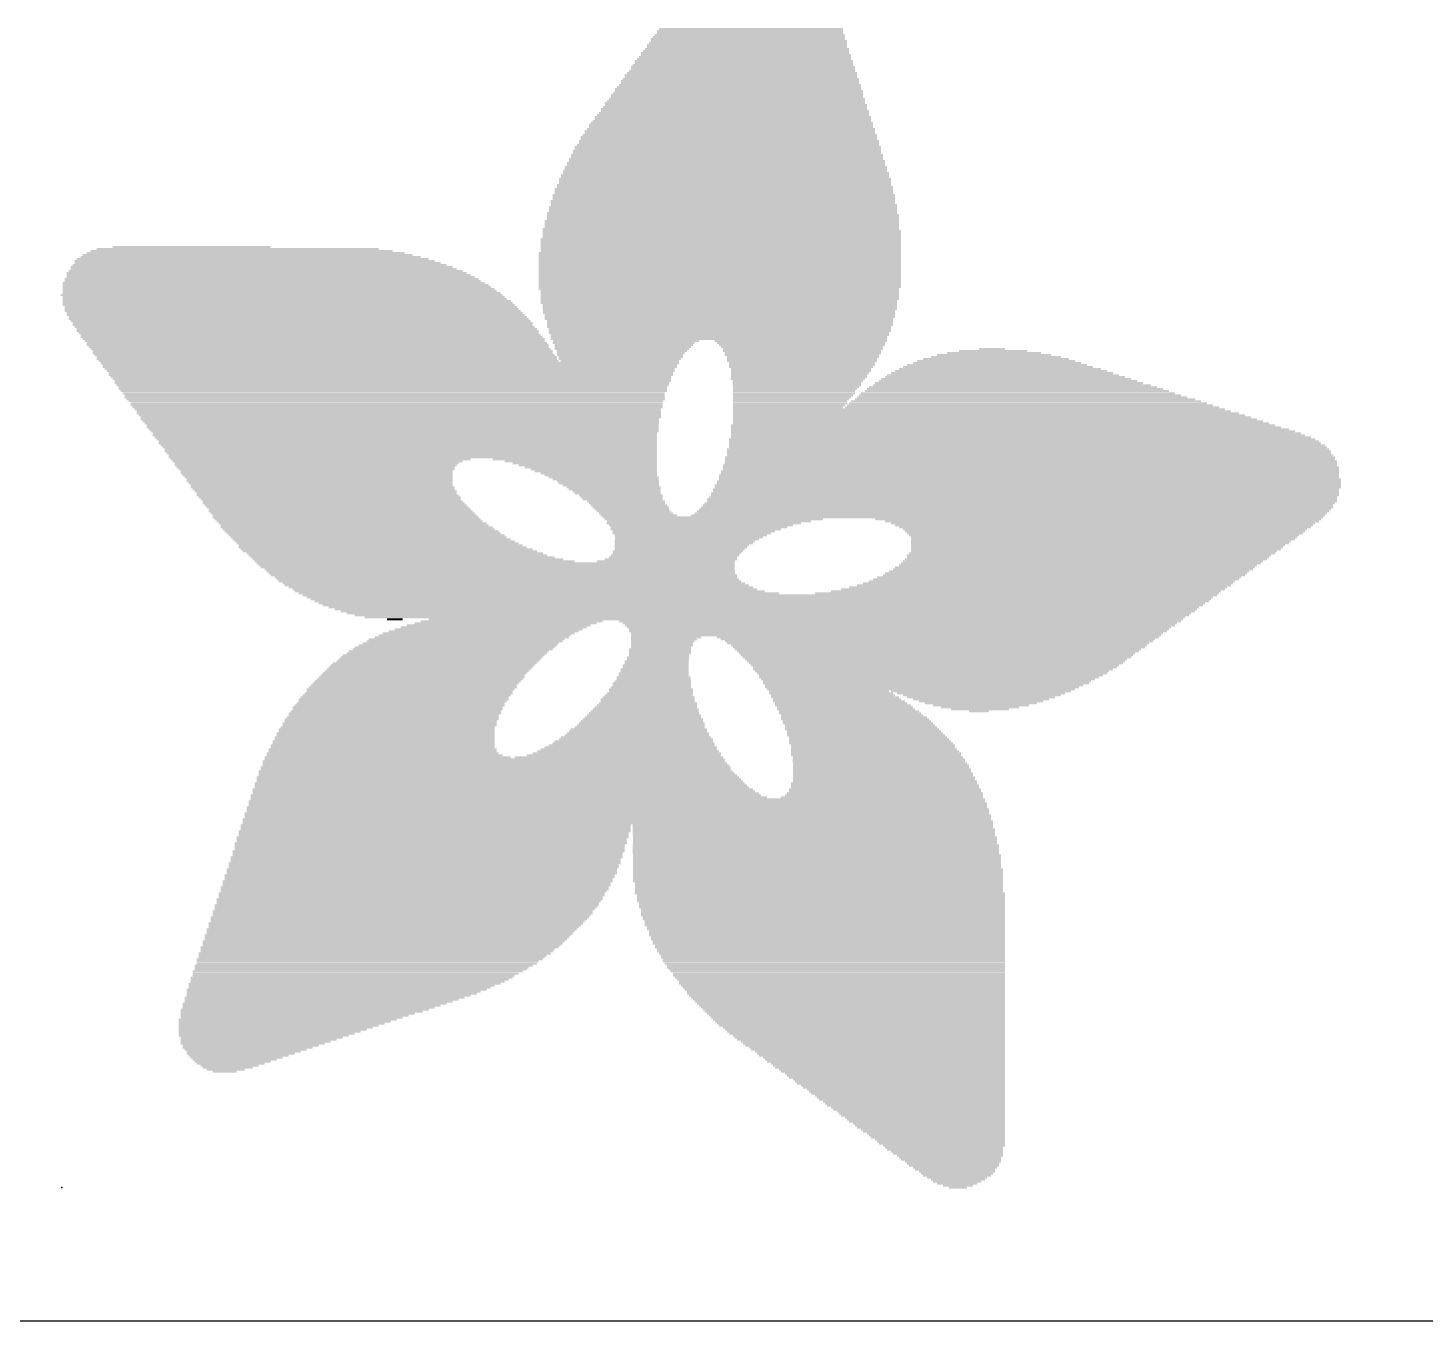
# Model space of a CAD drawing. Extents: x -20.4 to 20.4, y -21.6 to 33.
# Drawn here: x -2.41 to 2.91, y -21.59 to -16.67 of the extents above; entities that cross this region are included whole.
import ezdxf

# ---------------------------------------------------------------- set-up
doc = ezdxf.new("R2010")
doc.units = 0
for name, color, linetype in [('20', 53, 'CONTINUOUS'), ('21', 40, 'CONTINUOUS'), ('23', 53, 'CONTINUOUS')]:
    doc.layers.add(name, color=color, linetype=linetype)

# ---------------------------------------------------------------- blocks, each defined once
blk = doc.blocks.new('RECT')
blk.add_solid([(-0.5, -0.5), (0.5, -0.5), (-0.5, 0.5), (0.5, 0.5)])

msp = doc.modelspace()

# ---------------------------------------------------------------- linework, layer by layer
at = {"layer": '20'}
msp.add_line((5.08, -21.59), (-5.08, -21.59), dxfattribs=at)
at = {"layer": '23'}
msp.add_point((-2.286, -21.082), dxfattribs=at)

# ---------------------------------------------------------------- block references
at = {"layer": '21'}
for p, xscale, yscale in [((0.3276, -16.7081), 0.7391, 0.0076), ((0.3315, -16.7157), 0.7468, 0.0076), ((0.3315, -16.7005), 0.7315, 0.0076), ((0.3352, -16.6929), 0.7239, 0.0076), ((0.3353, -16.6776), 0.7086, 0.0076), ((0.3353, -16.6852), 0.7086, 0.0077), ((0.3391, -16.67), 0.701, 0.0076), ((0.3201, -16.7691), 0.8001, 0.0076), ((0.3163, -16.7614), 0.7925, 0.0077), ((0.3201, -16.7538), 0.7849, 0.0076), ((0.3239, -16.7462), 0.7773, 0.0076), ((0.3239, -16.731), 0.762, 0.0076), ((0.3239, -16.7386), 0.762, 0.0076), ((0.3277, -16.7233), 0.7544, 0.0077), ((0.3086, -16.8148), 0.8534, 0.0076), ((0.3086, -16.8224), 0.8534, 0.0076), ((0.3086, -16.8072), 0.8382, 0.0076), ((0.3124, -16.7919), 0.8306, 0.0076), ((0.3124, -16.7995), 0.8306, 0.0077), ((0.3125, -16.7843), 0.8153, 0.0076), ((0.3163, -16.7767), 0.8077, 0.0076), ((0.2972, -16.8681), 0.9068, 0.0076), ((0.2972, -16.8758), 0.9068, 0.0077), ((0.301, -16.8605), 0.8992, 0.0076), ((0.301, -16.8453), 0.884, 0.0076), ((0.301, -16.8529), 0.884, 0.0076), ((0.3049, -16.8377), 0.8763, 0.0077), ((0.3048, -16.83), 0.861, 0.0076), ((0.2858, -16.9215), 0.9601, 0.0076), ((0.2858, -16.9291), 0.9601, 0.0076), ((0.2896, -16.9139), 0.9525, 0.0077), ((0.2933, -16.9062), 0.9449, 0.0076), ((0.2896, -16.8986), 0.9373, 0.0076), ((0.2934, -16.891), 0.9296, 0.0076), ((0.2972, -16.8834), 0.922, 0.0076), ((0.2744, -16.9748), 1.0135, 0.0076), ((0.2782, -16.9824), 1.0211, 0.0076), ((0.2782, -16.9672), 1.0059, 0.0076), ((0.2781, -16.952), 0.9906, 0.0077), ((0.282, -16.9596), 0.9983, 0.0076), ((0.282, -16.9443), 0.9829, 0.0076), ((0.2858, -16.9367), 0.9753, 0.0076), ((0.2629, -17.0358), 1.082, 0.0076), ((0.2667, -17.0282), 1.0744, 0.0077), ((0.2667, -17.0205), 1.0592, 0.0076), ((0.2705, -17.0053), 1.0516, 0.0076), ((0.2705, -17.0129), 1.0516, 0.0076), ((0.2706, -16.9977), 1.0363, 0.0076), ((0.2744, -16.9901), 1.0287, 0.0077), ((0.2553, -17.0815), 1.1278, 0.0076), ((0.2591, -17.0739), 1.1202, 0.0076), ((0.2591, -17.0586), 1.1049, 0.0076), ((0.2591, -17.0663), 1.1049, 0.0077), ((0.2629, -17.051), 1.0972, 0.0076), ((0.2629, -17.0434), 1.082, 0.0076), ((0.2477, -17.1348), 1.1735, 0.0076), ((0.2515, -17.1196), 1.1659, 0.0076), ((0.2515, -17.1272), 1.1659, 0.0076), ((0.2515, -17.112), 1.1506, 0.0076), ((0.2553, -17.0967), 1.143, 0.0076), ((0.2553, -17.1044), 1.143, 0.0077), ((0.2553, -17.0891), 1.1278, 0.0076), ((0.2439, -17.1806), 1.2115, 0.0077), ((0.2439, -17.1882), 1.2115, 0.0076), ((0.2439, -17.1653), 1.1963, 0.0076), ((0.2477, -17.1729), 1.2039, 0.0076), ((0.2477, -17.1501), 1.1887, 0.0076), ((0.2477, -17.1577), 1.1887, 0.0076), ((0.2477, -17.1425), 1.1735, 0.0077), ((0.2401, -17.2415), 1.2649, 0.0076), ((0.2401, -17.2263), 1.2497, 0.0076), ((0.2401, -17.2339), 1.2497, 0.0076), ((0.2401, -17.211), 1.2345, 0.0076), ((0.2439, -17.2187), 1.2421, 0.0077), ((0.2439, -17.1958), 1.2269, 0.0076), ((0.2439, -17.2034), 1.2269, 0.0076), ((0.2362, -17.2796), 1.2878, 0.0076), ((0.2362, -17.2872), 1.2878, 0.0076), ((0.2362, -17.2949), 1.2878, 0.0077), ((0.2401, -17.272), 1.2801, 0.0076), ((0.2363, -17.2644), 1.2725, 0.0076), ((0.2401, -17.2491), 1.2649, 0.0076), ((0.2401, -17.2568), 1.2649, 0.0077), ((0.2325, -17.3482), 1.3259, 0.0076), ((0.2324, -17.3253), 1.3106, 0.0076), ((0.2324, -17.333), 1.3106, 0.0077), ((0.2363, -17.3406), 1.3183, 0.0076), ((0.2362, -17.3025), 1.303, 0.0076), ((0.2362, -17.3101), 1.303, 0.0076), ((0.2362, -17.3177), 1.303, 0.0076), ((0.2286, -17.4015), 1.3488, 0.0076), ((0.2287, -17.3711), 1.3335, 0.0077), ((0.2325, -17.3787), 1.3411, 0.0076), ((0.2325, -17.3863), 1.3411, 0.0076), ((0.2325, -17.3939), 1.3411, 0.0076), ((0.2325, -17.3558), 1.3259, 0.0076), ((0.2325, -17.3634), 1.3259, 0.0076), ((0.2248, -17.432), 1.3564, 0.0076), ((0.2286, -17.4396), 1.364, 0.0076), ((0.2286, -17.4473), 1.364, 0.0077), ((0.2286, -17.4549), 1.364, 0.0076), ((0.2286, -17.4092), 1.3488, 0.0077), ((0.2286, -17.4168), 1.3488, 0.0076), ((0.2286, -17.4244), 1.3488, 0.0076), ((-1.6154, -17.5082), 1.0744, 0.0076), ((-1.7907, -17.5006), 0.602, 0.0076), ((0.2248, -17.4701), 1.3716, 0.0076), ((0.2248, -17.4777), 1.3716, 0.0076), ((0.2248, -17.4854), 1.3716, 0.0077), ((0.2248, -17.493), 1.3716, 0.0076), ((0.2248, -17.5006), 1.3716, 0.0076), ((0.2248, -17.5082), 1.3716, 0.0076), ((0.2286, -17.4625), 1.364, 0.0076), ((-1.5507, -17.5539), 1.3716, 0.0076), ((-1.5393, -17.5616), 1.3945, 0.0077), ((-1.5583, -17.5463), 1.3411, 0.0076), ((-1.5659, -17.5387), 1.2954, 0.0076), ((-1.5774, -17.5311), 1.2573, 0.0076), ((-1.585, -17.5235), 1.2115, 0.0077), ((-1.6002, -17.5158), 1.1506, 0.0076), ((0.221, -17.5235), 1.3792, 0.0077), ((0.221, -17.5311), 1.3792, 0.0076), ((0.221, -17.5387), 1.3792, 0.0076), ((0.221, -17.5463), 1.3792, 0.0076), ((0.221, -17.5539), 1.3792, 0.0076), ((0.221, -17.5616), 1.3792, 0.0077), ((0.2248, -17.5158), 1.3716, 0.0076), ((-1.5049, -17.5997), 1.524, 0.0077), ((-1.4973, -17.6073), 1.5392, 0.0076), ((-1.4897, -17.6149), 1.5544, 0.0076), ((-1.5088, -17.592), 1.5011, 0.0076), ((-1.524, -17.5768), 1.4554, 0.0076), ((-1.5164, -17.5844), 1.4707, 0.0076), ((-1.5316, -17.5692), 1.425, 0.0076), ((0.221, -17.5692), 1.3792, 0.0076), ((0.221, -17.5768), 1.3792, 0.0076), ((0.221, -17.5844), 1.3792, 0.0076), ((0.221, -17.592), 1.3792, 0.0076), ((0.221, -17.5997), 1.3792, 0.0077), ((0.221, -17.6073), 1.3792, 0.0076), ((0.221, -17.6149), 1.3792, 0.0076), ((-1.4783, -17.6378), 1.6078, 0.0077), ((-1.4707, -17.6454), 1.6231, 0.0076), ((-1.4668, -17.653), 1.6307, 0.0076), ((-1.4593, -17.6606), 1.6459, 0.0076), ((-1.4554, -17.6682), 1.6536, 0.0076), ((-1.4859, -17.6225), 1.5774, 0.0076), ((-1.4821, -17.6301), 1.585, 0.0076), ((0.221, -17.6225), 1.3792, 0.0076), ((0.221, -17.6301), 1.3792, 0.0076), ((0.221, -17.6378), 1.3792, 0.0077), ((0.221, -17.6454), 1.3792, 0.0076), ((0.221, -17.653), 1.3792, 0.0076), ((0.2172, -17.6606), 1.3716, 0.0076), ((0.221, -17.6682), 1.364, 0.0076), ((-1.4478, -17.6835), 1.684, 0.0076), ((-1.4478, -17.6759), 1.6688, 0.0077), ((-1.4402, -17.6911), 1.684, 0.0076), ((-1.4364, -17.6987), 1.6917, 0.0076), ((-1.4287, -17.7063), 1.7069, 0.0076), ((-1.425, -17.714), 1.7145, 0.0077), ((-1.4212, -17.7216), 1.7221, 0.0076), ((0.221, -17.6759), 1.364, 0.0077), ((0.221, -17.6835), 1.364, 0.0076), ((0.221, -17.6911), 1.364, 0.0076), ((0.221, -17.6987), 1.364, 0.0076), ((0.2172, -17.7063), 1.3564, 0.0076), ((0.2172, -17.714), 1.3564, 0.0077), ((0.221, -17.7216), 1.3488, 0.0076), ((-1.4135, -17.7292), 1.7222, 0.0076), ((-1.4097, -17.7368), 1.7298, 0.0076), ((-1.4059, -17.7444), 1.7374, 0.0076), ((-1.3982, -17.7521), 1.7373, 0.0077), ((-1.3944, -17.7597), 1.7449, 0.0076), ((-1.3868, -17.7673), 1.745, 0.0076), ((-1.383, -17.7749), 1.7526, 0.0076), ((0.221, -17.7292), 1.3488, 0.0076), ((0.221, -17.7368), 1.3488, 0.0076), ((0.2172, -17.7444), 1.3411, 0.0076), ((0.2172, -17.7521), 1.3411, 0.0077), ((0.2172, -17.7749), 1.3259, 0.0076), ((0.221, -17.7597), 1.3335, 0.0076), ((0.221, -17.7673), 1.3335, 0.0076), ((-1.3754, -17.7825), 1.7526, 0.0076), ((-1.3678, -17.7902), 1.7526, 0.0077), ((-1.3678, -17.7978), 1.7526, 0.0076), ((-1.3602, -17.8054), 1.7526, 0.0076), ((-1.3525, -17.813), 1.7526, 0.0076), ((-1.3487, -17.8206), 1.7602, 0.0076), ((-1.3449, -17.8283), 1.7526, 0.0077), ((0.221, -17.7825), 1.3182, 0.0076), ((0.221, -17.7902), 1.3182, 0.0077), ((0.221, -17.7978), 1.3182, 0.0076), ((0.2172, -17.8054), 1.3106, 0.0076), ((0.221, -17.813), 1.303, 0.0076), ((0.221, -17.8206), 1.303, 0.0076), ((0.2172, -17.8283), 1.2954, 0.0077), ((-1.3373, -17.8359), 1.7526, 0.0076), ((-1.3335, -17.8435), 1.7602, 0.0076), ((-1.3259, -17.8511), 1.7602, 0.0076), ((-1.3221, -17.8587), 1.7526, 0.0076), ((-1.3144, -17.8664), 1.7526, 0.0077), ((-1.3106, -17.874), 1.7602, 0.0076), ((-1.3068, -17.8816), 1.7526, 0.0076), ((0.221, -17.8359), 1.2878, 0.0076), ((0.2172, -17.8435), 1.2802, 0.0076), ((0.2172, -17.8511), 1.2802, 0.0076), ((-0.1371, -17.8587), 0.5563, 0.0076), ((-0.1448, -17.8664), 0.541, 0.0077), ((-0.1448, -17.874), 0.5258, 0.0076), ((-0.1486, -17.8816), 0.5182, 0.0076), ((0.5296, -17.8587), 0.6554, 0.0076), ((0.5296, -17.8664), 0.64, 0.0077), ((0.5334, -17.874), 0.6324, 0.0076), ((0.5334, -17.8816), 0.6172, 0.0076), ((-1.2992, -17.8892), 1.7526, 0.0076), ((-1.2916, -17.8968), 1.7526, 0.0076), ((-1.2916, -17.9045), 1.7526, 0.0077), ((-1.284, -17.9121), 1.7526, 0.0076), ((-1.2763, -17.9197), 1.7526, 0.0076), ((-1.2763, -17.9273), 1.7526, 0.0076), ((-1.2687, -17.9349), 1.7526, 0.0076), ((-0.1524, -17.8892), 0.5106, 0.0076), ((-0.1524, -17.8968), 0.4953, 0.0076), ((-0.1562, -17.9045), 0.4876, 0.0077), ((-0.16, -17.9121), 0.48, 0.0076), ((-0.1562, -17.9197), 0.4724, 0.0076), ((-0.16, -17.9273), 0.4648, 0.0076), ((-0.16, -17.9349), 0.4496, 0.0076), ((0.5372, -17.8892), 0.6096, 0.0076), ((0.5334, -17.8968), 0.602, 0.0076), ((0.5372, -17.9045), 0.5944, 0.0077), ((0.5334, -17.9121), 0.5868, 0.0076), ((0.5334, -17.9273), 0.5715, 0.0076), ((0.5334, -17.9349), 0.5715, 0.0076), ((0.5373, -17.9197), 0.5791, 0.0076), ((1.2726, -17.9349), 0.6019, 0.0076), ((1.2726, -17.9273), 0.5563, 0.0076), ((1.2726, -17.9197), 0.4953, 0.0076), ((1.265, -17.9121), 0.4343, 0.0076), ((1.265, -17.9045), 0.3581, 0.0077), ((1.2611, -17.8968), 0.2591, 0.0076), ((1.2573, -17.8892), 0.099, 0.0076), ((-1.0363, -17.9426), 2.2022, 0.0077), ((-1.0363, -17.9502), 2.187, 0.0076), ((-1.0363, -17.9578), 2.187, 0.0076), ((-1.0364, -17.9654), 2.1717, 0.0076), ((-1.0325, -17.973), 2.164, 0.0076), ((-1.0325, -17.9807), 2.1488, 0.0077), ((-1.0325, -17.9883), 2.1488, 0.0076), ((0.5334, -17.9426), 0.5562, 0.0077), ((0.5334, -17.9502), 0.5562, 0.0076), ((0.5296, -17.9578), 0.5486, 0.0076), ((0.5296, -17.9654), 0.5334, 0.0076), ((0.5296, -17.973), 0.5334, 0.0076), ((0.5258, -17.9807), 0.5258, 0.0077), ((0.522, -17.9883), 0.5182, 0.0076), ((1.2993, -17.9883), 0.8839, 0.0076), ((1.2954, -17.9807), 0.8458, 0.0077), ((1.2916, -17.973), 0.8078, 0.0076), ((1.2878, -17.9654), 0.7696, 0.0076), ((1.2802, -17.9578), 0.7239, 0.0076), ((1.2764, -17.9502), 0.6858, 0.0076), ((1.2764, -17.9426), 0.6401, 0.0077), ((-1.0325, -17.9959), 2.1336, 0.0076), ((-1.0287, -18.0035), 2.126, 0.0076), ((-1.0249, -18.0111), 2.1184, 0.0076), ((-1.0287, -18.0188), 2.1108, 0.0077), ((-1.0249, -18.0264), 2.1031, 0.0076), ((-1.0249, -18.034), 2.0879, 0.0076), ((-1.0249, -18.0416), 2.0879, 0.0076), ((0.522, -17.9959), 0.5182, 0.0076), ((0.5181, -18.0035), 0.5105, 0.0076), ((0.5181, -18.0111), 0.4953, 0.0076), ((0.5143, -18.0188), 0.4877, 0.0077), ((0.5143, -18.0264), 0.4877, 0.0076), ((0.5106, -18.034), 0.4801, 0.0076), ((0.5068, -18.0416), 0.4725, 0.0076), ((1.345, -18.0416), 1.1277, 0.0076), ((1.3374, -18.034), 1.0973, 0.0076), ((1.3335, -18.0264), 1.0592, 0.0076), ((1.3221, -18.0188), 1.0211, 0.0077), ((1.3183, -18.0111), 0.983, 0.0076), ((1.3107, -18.0035), 0.9525, 0.0076), ((1.3068, -17.9959), 0.9144, 0.0076), ((-1.0211, -18.0492), 2.0803, 0.0076), ((-1.0211, -18.0569), 2.065, 0.0077), ((-1.0173, -18.0645), 2.0574, 0.0076), ((-1.0173, -18.0721), 2.0574, 0.0076), ((-1.0134, -18.0797), 2.0497, 0.0076), ((-1.0134, -18.0873), 2.0345, 0.0076), ((-1.0097, -18.095), 2.0269, 0.0077), ((0.5029, -18.0492), 0.4648, 0.0076), ((0.5029, -18.0569), 0.4648, 0.0077), ((0.4991, -18.0645), 0.4572, 0.0076), ((0.4953, -18.0721), 0.4496, 0.0076), ((0.4915, -18.0797), 0.442, 0.0076), ((0.4877, -18.0873), 0.4344, 0.0076), ((0.4877, -18.095), 0.4344, 0.0077), ((1.3945, -18.095), 1.364, 0.0077), ((1.3869, -18.0873), 1.3335, 0.0076), ((1.383, -18.0797), 1.2954, 0.0076), ((1.3717, -18.0721), 1.2573, 0.0076), ((1.364, -18.0645), 1.2268, 0.0076), ((1.3564, -18.0569), 1.1963, 0.0077), ((1.3526, -18.0492), 1.1583, 0.0076), ((-1.0097, -18.1026), 2.0269, 0.0076), ((-1.0059, -18.1102), 2.0193, 0.0076), ((-1.0059, -18.1178), 2.0041, 0.0076), ((-1.002, -18.1254), 1.9964, 0.0076), ((-1.002, -18.1331), 1.9964, 0.0077), ((-0.9982, -18.1407), 1.9888, 0.0076), ((-0.9944, -18.1483), 1.9812, 0.0076), ((0.4839, -18.1026), 0.4267, 0.0076), ((1.2078, -18.1178), 1.8745, 0.0076), ((1.2192, -18.1254), 1.8974, 0.0076), ((1.2345, -18.1331), 1.9279, 0.0077), ((1.2459, -18.1407), 1.9507, 0.0076), ((1.2573, -18.1483), 1.9736, 0.0076), ((0.4801, -18.1102), 0.4191, 0.0076), ((1.4097, -18.1102), 1.425, 0.0076), ((1.4021, -18.1026), 1.3944, 0.0076), ((-0.9982, -18.1559), 1.9736, 0.0076), ((-0.9944, -18.1635), 1.966, 0.0076), ((-0.9906, -18.1712), 1.9584, 0.0077), ((-0.9868, -18.1788), 1.9507, 0.0076), ((-0.9868, -18.1864), 1.9507, 0.0076), ((-0.983, -18.194), 1.9431, 0.0076), ((-0.9792, -18.2016), 1.9355, 0.0076), ((1.2992, -18.1788), 2.0726, 0.0076), ((1.3259, -18.194), 2.126, 0.0076), ((1.3373, -18.2016), 2.1488, 0.0076), ((1.3107, -18.1864), 2.0955, 0.0076), ((1.2688, -18.1559), 1.9965, 0.0076), ((1.2916, -18.1712), 2.0422, 0.0077), ((1.2802, -18.1635), 2.0193, 0.0076), ((-0.9792, -18.2093), 1.9203, 0.0077), ((-0.9792, -18.2169), 1.9203, 0.0076), ((-0.9754, -18.2245), 1.9127, 0.0076), ((-0.9715, -18.2321), 1.905, 0.0076), ((-0.9677, -18.2397), 1.8974, 0.0076), ((-0.9677, -18.2474), 1.8974, 0.0077), ((-0.9639, -18.255), 1.8898, 0.0076), ((1.3716, -18.2321), 2.2326, 0.0076), ((1.3793, -18.2397), 2.2479, 0.0076), ((1.3831, -18.2474), 2.2555, 0.0077), ((1.3907, -18.255), 2.2707, 0.0076), ((1.3678, -18.2245), 2.2098, 0.0076), ((1.3488, -18.2093), 2.1717, 0.0077), ((1.3564, -18.2169), 2.1869, 0.0076), ((-0.9601, -18.2626), 1.8822, 0.0076), ((-0.9563, -18.2702), 1.8746, 0.0076), ((-0.9563, -18.2778), 1.8746, 0.0076), ((-0.9525, -18.2855), 1.8669, 0.0077), ((-0.9486, -18.2931), 1.8593, 0.0076), ((-0.9486, -18.3007), 1.8593, 0.0076), ((-1.2992, -18.3083), 1.143, 0.0076), ((-0.3315, -18.3083), 0.6249, 0.0076), ((1.4021, -18.3007), 2.3241, 0.0076), ((1.4021, -18.3083), 2.3241, 0.0076), ((1.3945, -18.2702), 2.2936, 0.0076), ((1.3983, -18.2778), 2.3012, 0.0076), ((1.3983, -18.2855), 2.3012, 0.0077), ((1.4021, -18.2931), 2.3088, 0.0076), ((1.3945, -18.2626), 2.2784, 0.0076), ((-1.3107, -18.3159), 1.1049, 0.0076), ((-1.3145, -18.3236), 1.0821, 0.0077), ((-1.3183, -18.3312), 1.0745, 0.0076), ((-1.3183, -18.3388), 1.0591, 0.0076), ((-1.3145, -18.3464), 1.0515, 0.0076), ((-1.3145, -18.354), 1.0363, 0.0076), ((-1.3145, -18.3617), 1.0363, 0.0077), ((-0.3086, -18.3159), 0.5792, 0.0076), ((-0.2933, -18.3236), 0.5487, 0.0077), ((-0.2819, -18.3312), 0.5258, 0.0076), ((-0.2705, -18.3388), 0.503, 0.0076), ((-0.2591, -18.3464), 0.4801, 0.0076), ((-0.2515, -18.354), 0.4649, 0.0076), ((-0.24, -18.3617), 0.442, 0.0077), ((1.4021, -18.354), 2.3546, 0.0076), ((1.4021, -18.3617), 2.3546, 0.0077), ((1.4021, -18.3312), 2.3394, 0.0076), ((1.4059, -18.3388), 2.347, 0.0076), ((1.4059, -18.3464), 2.347, 0.0076), ((1.4059, -18.3159), 2.3318, 0.0076), ((1.4059, -18.3236), 2.3318, 0.0077), ((-1.3107, -18.3693), 1.0287, 0.0076), ((-1.3069, -18.3769), 1.0211, 0.0076), ((-1.303, -18.3845), 1.0134, 0.0076), ((-1.303, -18.3921), 1.0134, 0.0076), ((-1.2992, -18.3998), 1.0058, 0.0077), ((-1.2954, -18.4074), 0.9982, 0.0076), ((-1.2916, -18.415), 1.0058, 0.0076), ((-0.2324, -18.3693), 0.4268, 0.0076), ((-0.221, -18.3769), 0.4191, 0.0076), ((-0.2134, -18.3845), 0.4039, 0.0076), ((-0.2057, -18.3921), 0.3886, 0.0076), ((-0.2019, -18.3998), 0.381, 0.0077), ((-0.1943, -18.4074), 0.3658, 0.0076), ((-0.1829, -18.415), 0.3581, 0.0076), ((1.3944, -18.4074), 2.3851, 0.0076), ((1.3944, -18.415), 2.3851, 0.0076), ((1.3983, -18.3921), 2.3774, 0.0076), ((1.3983, -18.3998), 2.3774, 0.0077), ((1.3983, -18.3693), 2.3622, 0.0076), ((1.3983, -18.3769), 2.3622, 0.0076), ((1.4021, -18.3845), 2.3698, 0.0076), ((-1.2878, -18.4226), 0.9982, 0.0076), ((-1.2802, -18.4302), 0.9983, 0.0076), ((-1.2763, -18.4379), 0.9906, 0.0077), ((-1.2725, -18.4455), 0.9982, 0.0076), ((-1.2649, -18.4531), 0.9982, 0.0076), ((-1.2611, -18.4607), 0.9906, 0.0076), ((-1.2535, -18.4683), 0.9906, 0.0076), ((-0.1791, -18.4226), 0.3505, 0.0076), ((-0.1715, -18.4302), 0.3353, 0.0076), ((-0.1677, -18.4379), 0.3277, 0.0077), ((-0.1562, -18.4455), 0.32, 0.0076), ((-0.1524, -18.4531), 0.3124, 0.0076), ((-0.1486, -18.4607), 0.3048, 0.0076), ((-0.1371, -18.4683), 0.2971, 0.0076), ((1.3717, -18.4607), 2.4003, 0.0076), ((1.3717, -18.4683), 2.4003, 0.0076), ((1.3755, -18.4531), 2.3927, 0.0076), ((1.3831, -18.4379), 2.3927, 0.0077), ((1.3831, -18.4455), 2.3927, 0.0076), ((1.3869, -18.4226), 2.3851, 0.0076), ((1.3869, -18.4302), 2.3851, 0.0076), ((-1.2497, -18.476), 0.9982, 0.0077), ((-1.2421, -18.4836), 0.9983, 0.0076), ((-1.2344, -18.4912), 0.9982, 0.0076), ((-1.2268, -18.4988), 0.9982, 0.0076), ((-1.223, -18.5064), 1.0058, 0.0076), ((-1.2154, -18.5141), 1.0058, 0.0077), ((-1.2078, -18.5217), 1.0059, 0.0076), ((-0.1333, -18.476), 0.2895, 0.0077), ((-0.1257, -18.4836), 0.2896, 0.0076), ((-0.1181, -18.4912), 0.2896, 0.0076), ((-0.1143, -18.4988), 0.282, 0.0076), ((-0.1067, -18.5064), 0.2819, 0.0076), ((-0.099, -18.5141), 0.2819, 0.0077), ((-0.0876, -18.5217), 0.2896, 0.0076), ((1.3183, -18.5217), 2.4155, 0.0076), ((1.3297, -18.5141), 2.408, 0.0077), ((1.3374, -18.5064), 2.4079, 0.0076), ((1.345, -18.4988), 2.4079, 0.0076), ((1.3526, -18.4912), 2.4079, 0.0076), ((1.3564, -18.4836), 2.4003, 0.0076), ((1.3639, -18.476), 2.4003, 0.0077), ((-1.204, -18.5293), 1.0135, 0.0076), ((-1.1964, -18.5369), 1.0135, 0.0076), ((-1.1887, -18.5445), 1.0134, 0.0076), ((-1.1773, -18.5522), 1.0211, 0.0077), ((-1.1697, -18.5598), 1.0211, 0.0076), ((-1.1621, -18.5674), 1.0363, 0.0076), ((-1.1544, -18.575), 1.0363, 0.0076), ((1.1468, -18.5293), 2.7432, 0.0076), ((0.1981, -18.5369), 0.8306, 0.0076), ((0.1791, -18.5445), 0.7772, 0.0076), ((0.16, -18.5522), 0.7391, 0.0077), ((0.1486, -18.5598), 0.701, 0.0076), ((0.1295, -18.575), 0.6477, 0.0076), ((0.141, -18.5674), 0.6706, 0.0076), ((1.6612, -18.5369), 1.6993, 0.0076), ((1.6764, -18.5445), 1.6536, 0.0076), ((1.6802, -18.5522), 1.6154, 0.0077), ((1.684, -18.5598), 1.5926, 0.0076), ((1.6879, -18.5674), 1.5697, 0.0076), ((1.6879, -18.575), 1.5393, 0.0076), ((-1.143, -18.5826), 1.044, 0.0076), ((-1.1354, -18.5903), 1.0439, 0.0077), ((-1.124, -18.5979), 1.0515, 0.0076), ((-1.1163, -18.6055), 1.0516, 0.0076), ((-1.1049, -18.6131), 1.0592, 0.0076), ((-1.0935, -18.6207), 1.0668, 0.0076), ((-1.082, -18.6284), 1.0744, 0.0077), ((0.1219, -18.5826), 0.6172, 0.0076), ((0.1143, -18.5903), 0.602, 0.0077), ((0.1105, -18.5979), 0.5792, 0.0076), ((0.0876, -18.6207), 0.5334, 0.0076), ((0.0838, -18.6284), 0.5258, 0.0077), ((0.1029, -18.6055), 0.5639, 0.0076), ((0.0953, -18.6131), 0.5487, 0.0076), ((1.6878, -18.5826), 1.524, 0.0076), ((1.6879, -18.5903), 1.5087, 0.0077), ((1.6841, -18.5979), 1.4859, 0.0076), ((1.6841, -18.6055), 1.4707, 0.0076), ((1.6802, -18.6131), 1.463, 0.0076), ((1.6726, -18.6207), 1.4478, 0.0076), ((1.6688, -18.6284), 1.4402, 0.0077), ((-1.063, -18.6436), 1.0973, 0.0076), ((-1.0706, -18.636), 1.082, 0.0076), ((-1.0477, -18.6512), 1.1125, 0.0076), ((-1.0363, -18.6588), 1.1202, 0.0076), ((-1.0172, -18.6665), 1.1277, 0.0077), ((-1.0058, -18.6741), 1.1354, 0.0076), ((-0.9868, -18.6817), 1.1582, 0.0076), ((0.042, -18.6817), 0.4877, 0.0076), ((0.0496, -18.6741), 0.4877, 0.0076), ((0.0571, -18.6665), 0.4877, 0.0077), ((0.061, -18.6588), 0.4953, 0.0076), ((0.0685, -18.6512), 0.4953, 0.0076), ((0.0762, -18.636), 0.5106, 0.0076), ((0.0724, -18.6436), 0.503, 0.0076), ((1.6269, -18.6741), 1.3868, 0.0076), ((1.6231, -18.6817), 1.3792, 0.0076), ((1.6383, -18.6665), 1.3944, 0.0077), ((1.6612, -18.636), 1.4249, 0.0076), ((1.6574, -18.6436), 1.4173, 0.0076), ((1.6536, -18.6512), 1.4097, 0.0076), ((1.646, -18.6588), 1.3945, 0.0076), ((-0.9677, -18.6893), 1.1811, 0.0076), ((-0.9411, -18.6969), 1.2192, 0.0076), ((-0.6325, -18.7046), 1.8211, 0.0077), ((-0.6287, -18.7122), 1.8135, 0.0076), ((-0.6249, -18.7198), 1.8059, 0.0076), ((-0.6173, -18.7274), 1.7907, 0.0076), ((-0.6134, -18.735), 1.783, 0.0076), ((0.0153, -18.6969), 0.5257, 0.0076), ((0.0343, -18.6893), 0.503, 0.0076), ((1.5507, -18.735), 1.3716, 0.0076), ((1.5659, -18.7274), 1.3716, 0.0076), ((1.5735, -18.7198), 1.3716, 0.0076), ((1.585, -18.7122), 1.364, 0.0076), ((1.5964, -18.7046), 1.3716, 0.0077), ((1.604, -18.6969), 1.3716, 0.0076), ((1.6155, -18.6893), 1.3793, 0.0076), ((-0.6096, -18.7427), 1.7754, 0.0077), ((-0.6019, -18.7503), 1.7755, 0.0076), ((-0.5944, -18.7579), 1.7603, 0.0076), ((-0.5867, -18.7655), 1.7602, 0.0076), ((-0.5791, -18.7731), 1.7602, 0.0076), ((-0.5639, -18.7808), 1.7602, 0.0077), ((-0.5524, -18.7884), 1.7679, 0.0076), ((1.4555, -18.7884), 1.4249, 0.0076), ((1.4707, -18.7808), 1.4097, 0.0077), ((1.4859, -18.7731), 1.3944, 0.0076), ((1.5011, -18.7655), 1.3945, 0.0076), ((1.5126, -18.7579), 1.3868, 0.0076), ((1.5316, -18.7503), 1.3792, 0.0076), ((1.5393, -18.7427), 1.3793, 0.0077), ((-0.5372, -18.796), 1.7678, 0.0076), ((-0.522, -18.8036), 1.7679, 0.0076), ((-0.503, -18.8112), 1.7907, 0.0076), ((-0.4686, -18.8189), 1.8288, 0.0077), ((0.3734, -18.8265), 3.4824, 0.0076), ((0.3734, -18.8341), 3.4518, 0.0076), ((0.3772, -18.8417), 3.429, 0.0076), ((1.3526, -18.8189), 1.5393, 0.0077), ((1.3869, -18.8112), 1.4859, 0.0076), ((1.4135, -18.8036), 1.463, 0.0076), ((1.4326, -18.796), 1.4402, 0.0076), ((0.381, -18.8493), 3.4062, 0.0076), ((0.381, -18.857), 3.3756, 0.0077), ((0.3848, -18.8646), 3.3528, 0.0076), ((0.3886, -18.8722), 3.3147, 0.0076), ((0.3963, -18.8798), 3.2843, 0.0076), ((0.4039, -18.8874), 3.2537, 0.0076), ((0.4077, -18.8951), 3.2156, 0.0077), ((0.4191, -18.9027), 3.1776, 0.0076), ((0.4305, -18.9103), 3.1242, 0.0076), ((-1.0172, -18.9179), 0.0609, 0.0076), ((-0.6401, -18.9484), 0.7087, 0.0076), ((-0.621, -18.9408), 0.701, 0.0076), ((-0.5944, -18.9332), 0.6935, 0.0077), ((-0.5715, -18.9255), 0.6934, 0.0076), ((0.5486, -18.9179), 2.8727, 0.0076), ((0.9068, -18.9255), 2.1412, 0.0076), ((0.9068, -18.9332), 2.1108, 0.0077), ((0.9068, -18.9408), 2.0955, 0.0076), ((0.903, -18.9484), 2.0726, 0.0076), ((-0.7506, -19.0017), 0.7467, 0.0076), ((-0.7429, -18.9941), 0.7467, 0.0076), ((-0.7239, -18.9865), 0.7392, 0.0076), ((-0.7125, -18.9789), 0.7315, 0.0076), ((-0.6973, -18.9713), 0.7315, 0.0077), ((-0.6782, -18.9636), 0.7239, 0.0076), ((-0.6592, -18.956), 0.7163, 0.0076), ((0.903, -18.956), 2.0574, 0.0076), ((0.8992, -18.9636), 2.0498, 0.0076), ((0.0153, -18.9865), 0.2667, 0.0076), ((0.0077, -18.9941), 0.2515, 0.0076), ((0.0038, -19.0017), 0.2438, 0.0076), ((0.8954, -18.9713), 2.0269, 0.0077), ((0.8916, -18.9789), 2.0193, 0.0076), ((1.0516, -18.9865), 1.684, 0.0076), ((1.0515, -18.9941), 1.6535, 0.0076), ((1.0554, -19.0017), 1.6307, 0.0076), ((-0.8306, -19.0551), 0.7696, 0.0076), ((-0.8191, -19.0475), 0.762, 0.0077), ((-0.8115, -19.0398), 0.762, 0.0076), ((-0.7963, -19.0322), 0.762, 0.0076), ((-0.7887, -19.0246), 0.762, 0.0076), ((-0.7772, -19.017), 0.7544, 0.0076), ((-0.7658, -19.0094), 0.7468, 0.0077), ((-0.0076, -19.0322), 0.2362, 0.0076), ((-0.0076, -19.0398), 0.2362, 0.0076), ((-0.0076, -19.0475), 0.2362, 0.0077), ((-0.0114, -19.0551), 0.2286, 0.0076), ((0, -19.0094), 0.2362, 0.0077), ((0, -19.017), 0.2362, 0.0076), ((-0.0038, -19.0246), 0.2286, 0.0076), ((1.0516, -19.0094), 1.6078, 0.0077), ((1.0554, -19.017), 1.585, 0.0076), ((1.0554, -19.0246), 1.5697, 0.0076), ((1.0515, -19.0322), 1.5469, 0.0076), ((1.0516, -19.0398), 1.5316, 0.0076), ((1.0477, -19.0475), 1.5087, 0.0077), ((1.0477, -19.0551), 1.4935, 0.0076), ((-0.8877, -19.1084), 0.7772, 0.0076), ((-0.8801, -19.1008), 0.7772, 0.0076), ((-0.8725, -19.0932), 0.7772, 0.0076), ((-0.8649, -19.0856), 0.7773, 0.0077), ((-0.8534, -19.0779), 0.7696, 0.0076), ((-0.8458, -19.0703), 0.7696, 0.0076), ((-0.8382, -19.0627), 0.7696, 0.0076), ((-0.0267, -19.1084), 0.2591, 0.0076), ((-0.0229, -19.0932), 0.2515, 0.0076), ((-0.0229, -19.1008), 0.2515, 0.0076), ((-0.0191, -19.0779), 0.2439, 0.0076), ((-0.0191, -19.0856), 0.2439, 0.0077), ((-0.0152, -19.0627), 0.2362, 0.0076), ((-0.0152, -19.0703), 0.2362, 0.0076), ((1.0477, -19.0627), 1.4783, 0.0076), ((1.044, -19.0703), 1.4555, 0.0076), ((1.044, -19.0779), 1.4401, 0.0076), ((1.044, -19.0856), 1.4249, 0.0077), ((1.0402, -19.0932), 1.4021, 0.0076), ((1.0325, -19.1084), 1.3716, 0.0076), ((1.0402, -19.1008), 1.3869, 0.0076), ((-0.9373, -19.1618), 0.7849, 0.0077), ((-0.9297, -19.1541), 0.7849, 0.0076), ((-0.922, -19.1465), 0.7848, 0.0076), ((-0.9144, -19.1389), 0.7848, 0.0076), ((-0.9106, -19.1313), 0.7772, 0.0076), ((-0.903, -19.1237), 0.7773, 0.0077), ((-0.8954, -19.116), 0.7773, 0.0076), ((-0.0381, -19.1618), 0.2972, 0.0077), ((-0.0343, -19.1541), 0.2896, 0.0076), ((-0.0305, -19.1389), 0.2819, 0.0076), ((-0.0305, -19.1465), 0.2819, 0.0076), ((-0.0305, -19.1237), 0.2667, 0.0077), ((-0.0305, -19.1313), 0.2667, 0.0076), ((-0.0267, -19.116), 0.2591, 0.0076), ((1.0287, -19.116), 1.3488, 0.0076), ((1.0288, -19.1237), 1.3335, 0.0077), ((1.0249, -19.1313), 1.3106, 0.0076), ((1.0173, -19.1389), 1.2954, 0.0076), ((1.0134, -19.1465), 1.2725, 0.0076), ((1.0097, -19.1541), 1.2497, 0.0076), ((1.0059, -19.1618), 1.2421, 0.0077), ((-0.9792, -19.2151), 0.7925, 0.0076), ((-0.9716, -19.2075), 0.7925, 0.0076), ((-0.964, -19.1999), 0.7925, 0.0077), ((-0.9563, -19.1846), 0.7924, 0.0076), ((-0.9601, -19.1922), 0.7848, 0.0076), ((-0.9486, -19.177), 0.7925, 0.0076), ((-0.9449, -19.1694), 0.7849, 0.0076), ((-0.0496, -19.2151), 0.3505, 0.0076), ((-0.0496, -19.2075), 0.3353, 0.0076), ((-0.0457, -19.1999), 0.3276, 0.0077), ((-0.0419, -19.1846), 0.32, 0.0076), ((-0.0419, -19.1922), 0.32, 0.0076), ((-0.0419, -19.177), 0.3048, 0.0076), ((-0.0381, -19.1694), 0.2972, 0.0076), ((0.9982, -19.1694), 1.2116, 0.0076), ((0.9906, -19.177), 1.1964, 0.0076), ((0.9868, -19.1846), 1.1734, 0.0076), ((0.6363, -19.1922), 0.4572, 0.0076), ((0.6439, -19.1999), 0.4724, 0.0077), ((0.6515, -19.2075), 0.4724, 0.0076), ((0.6592, -19.2151), 0.4877, 0.0076), ((1.2154, -19.1922), 0.6858, 0.0076), ((1.2154, -19.1999), 0.64, 0.0077), ((1.2192, -19.2075), 0.602, 0.0076), ((1.2154, -19.2151), 0.5638, 0.0076), ((-1.0134, -19.2684), 0.8001, 0.0076), ((-1.0059, -19.2532), 0.8001, 0.0076), ((-1.0059, -19.2608), 0.8001, 0.0076), ((-0.9983, -19.2456), 0.8001, 0.0076), ((-0.9944, -19.238), 0.7924, 0.0077), ((-0.983, -19.2227), 0.8001, 0.0076), ((-0.9868, -19.2303), 0.7925, 0.0076), ((-0.0648, -19.2684), 0.4115, 0.0076), ((-0.061, -19.2608), 0.4039, 0.0076), ((-0.061, -19.2532), 0.3887, 0.0076), ((-0.0571, -19.2456), 0.381, 0.0076), ((-0.0533, -19.238), 0.3734, 0.0077), ((-0.0534, -19.2227), 0.3581, 0.0076), ((-0.0534, -19.2303), 0.3581, 0.0076), ((0.6668, -19.2227), 0.4877, 0.0076), ((0.6744, -19.2303), 0.5029, 0.0076), ((0.682, -19.238), 0.503, 0.0077), ((0.6896, -19.2456), 0.5182, 0.0076), ((0.7011, -19.2608), 0.5257, 0.0076), ((0.6973, -19.2532), 0.5181, 0.0076), ((0.7125, -19.2684), 0.5334, 0.0076), ((1.2154, -19.2227), 0.5182, 0.0076), ((1.2154, -19.2303), 0.4724, 0.0076), ((1.2154, -19.238), 0.4268, 0.0077), ((1.2154, -19.2456), 0.3658, 0.0076), ((1.2116, -19.2532), 0.2972, 0.0076), ((1.2116, -19.2608), 0.221, 0.0076), ((1.2078, -19.2684), 0.0762, 0.0076), ((-1.0363, -19.3142), 0.8154, 0.0077), ((-1.0363, -19.3218), 0.8154, 0.0076), ((-1.0287, -19.2989), 0.8154, 0.0076), ((-1.0325, -19.3065), 0.8078, 0.0076), ((-1.0249, -19.2913), 0.8077, 0.0076), ((-1.0172, -19.2761), 0.8077, 0.0077), ((-1.0211, -19.2837), 0.8001, 0.0076), ((-0.08, -19.3218), 0.4876, 0.0076), ((-0.0762, -19.3142), 0.48, 0.0077), ((-0.0762, -19.3065), 0.4648, 0.0076), ((-0.0724, -19.2989), 0.4572, 0.0076), ((-0.0724, -19.2913), 0.442, 0.0076), ((-0.0685, -19.2837), 0.4343, 0.0076), ((-0.0685, -19.2761), 0.4191, 0.0077), ((0.7163, -19.2761), 0.541, 0.0077), ((0.7239, -19.2837), 0.541, 0.0076), ((0.7316, -19.2913), 0.5563, 0.0076), ((0.7354, -19.2989), 0.5639, 0.0076), ((0.7429, -19.3065), 0.5639, 0.0076), ((0.7468, -19.3142), 0.5715, 0.0077), ((0.7544, -19.3218), 0.5715, 0.0076), ((-1.0554, -19.3675), 0.8382, 0.0076), ((-1.0554, -19.3751), 0.8382, 0.0076), ((-1.0515, -19.3523), 0.8305, 0.0077), ((-1.0515, -19.3599), 0.8305, 0.0076), ((-1.0477, -19.337), 0.8229, 0.0076), ((-1.0477, -19.3446), 0.8229, 0.0076), ((-1.044, -19.3294), 0.8153, 0.0076), ((-0.099, -19.3751), 0.5867, 0.0076), ((-0.099, -19.3675), 0.5715, 0.0076), ((-0.0953, -19.3599), 0.5487, 0.0076), ((-0.0914, -19.3523), 0.541, 0.0077), ((-0.0914, -19.3446), 0.5258, 0.0076), ((-0.0876, -19.337), 0.5182, 0.0076), ((-0.0839, -19.3294), 0.4953, 0.0076), ((0.7582, -19.3294), 0.5792, 0.0076), ((0.762, -19.337), 0.5868, 0.0076), ((0.7735, -19.3523), 0.5943, 0.0077), ((0.7772, -19.3599), 0.6019, 0.0076), ((0.7697, -19.3446), 0.5867, 0.0076), ((0.7849, -19.3675), 0.602, 0.0076), ((0.7887, -19.3751), 0.6096, 0.0076), ((-1.063, -19.4285), 0.8839, 0.0077), ((-1.063, -19.4132), 0.8687, 0.0076), ((-1.063, -19.4208), 0.8687, 0.0076), ((-1.063, -19.398), 0.8534, 0.0076), ((-1.063, -19.4056), 0.8534, 0.0076), ((-1.0592, -19.3827), 0.8458, 0.0076), ((-1.0592, -19.3904), 0.8458, 0.0077), ((-0.1333, -19.4285), 0.7163, 0.0077), ((-0.1295, -19.4208), 0.6934, 0.0076), ((-0.1257, -19.4132), 0.6706, 0.0076), ((-0.1181, -19.4056), 0.6554, 0.0076), ((-0.1143, -19.398), 0.6324, 0.0076), ((-0.1067, -19.3904), 0.6172, 0.0077), ((-0.1067, -19.3827), 0.602, 0.0076), ((0.7925, -19.3827), 0.6172, 0.0076), ((0.7963, -19.3904), 0.6248, 0.0077), ((0.8115, -19.4208), 0.6401, 0.0076), ((0.8039, -19.398), 0.6248, 0.0076), ((0.8039, -19.4056), 0.6248, 0.0076), ((0.8078, -19.4132), 0.6325, 0.0076), ((0.8154, -19.4285), 0.6477, 0.0077), ((-0.6325, -19.4818), 1.7907, 0.0076), ((-0.6401, -19.4589), 1.7602, 0.0076), ((-0.6362, -19.4666), 1.7679, 0.0077), ((-0.6325, -19.4742), 1.7755, 0.0076), ((-1.044, -19.4437), 0.9373, 0.0076), ((-0.6363, -19.4513), 1.7526, 0.0076), ((-1.0554, -19.4361), 0.8991, 0.0076), ((-0.1638, -19.4437), 0.7925, 0.0076), ((-0.1448, -19.4361), 0.7391, 0.0076), ((0.8154, -19.4361), 0.6477, 0.0076), ((0.8267, -19.4513), 0.6553, 0.0076), ((0.8267, -19.4589), 0.6553, 0.0076), ((0.823, -19.4437), 0.6477, 0.0076), ((0.8306, -19.4666), 0.663, 0.0077), ((0.8344, -19.4742), 0.6706, 0.0076), ((0.8344, -19.4818), 0.6706, 0.0076), ((-0.6248, -19.5199), 1.8364, 0.0076), ((-0.621, -19.5275), 1.844, 0.0076), ((-0.6172, -19.5351), 1.8516, 0.0076), ((-0.6325, -19.497), 1.8059, 0.0076), ((-0.6287, -19.5047), 1.8135, 0.0077), ((-0.6248, -19.5123), 1.8212, 0.0076), ((-0.6325, -19.4894), 1.7907, 0.0076), ((0.8382, -19.4894), 0.6782, 0.0076), ((0.8382, -19.497), 0.6782, 0.0076), ((0.842, -19.5047), 0.6858, 0.0077), ((0.842, -19.5123), 0.6858, 0.0076), ((0.8458, -19.5199), 0.6934, 0.0076), ((0.8458, -19.5275), 0.6934, 0.0076), ((0.8497, -19.5351), 0.7011, 0.0076), ((-0.5944, -19.5885), 1.9431, 0.0076), ((-0.6058, -19.5656), 1.905, 0.0076), ((-0.602, -19.5732), 1.9126, 0.0076), ((-0.5944, -19.5809), 1.9279, 0.0077), ((-0.6173, -19.5428), 1.8669, 0.0077), ((-0.6134, -19.5504), 1.8746, 0.0076), ((-0.6096, -19.558), 1.8822, 0.0076), ((0.8458, -19.5885), 0.7544, 0.0076), ((0.8497, -19.5809), 0.7467, 0.0077), ((0.8497, -19.5656), 0.7315, 0.0076), ((0.8497, -19.5732), 0.7315, 0.0076), ((0.8458, -19.5428), 0.7087, 0.0077), ((0.8497, -19.5504), 0.7163, 0.0076), ((0.8497, -19.558), 0.7163, 0.0076), ((-0.1714, -19.6342), 2.8194, 0.0076), ((-0.1676, -19.6418), 2.827, 0.0076), ((-0.1715, -19.6113), 2.8041, 0.0076), ((-0.1676, -19.619), 2.8118, 0.0077), ((-0.1676, -19.6266), 2.8118, 0.0076), ((-0.5829, -19.5961), 1.966, 0.0076), ((-0.1677, -19.6037), 2.7965, 0.0076), ((0.8382, -19.5961), 0.7696, 0.0076), ((-0.1715, -19.6799), 2.8499, 0.0076), ((-0.1677, -19.6875), 2.8575, 0.0076), ((-0.1677, -19.6952), 2.8575, 0.0077), ((-0.1715, -19.6571), 2.8347, 0.0077), ((-0.1677, -19.6647), 2.8423, 0.0076), ((-0.1677, -19.6723), 2.8423, 0.0076), ((-0.1676, -19.6494), 2.827, 0.0076), ((-0.8725, -19.7485), 1.4935, 0.0076), ((-0.8649, -19.7256), 1.4935, 0.0076), ((-0.8687, -19.7333), 1.4859, 0.0077), ((-0.8687, -19.7409), 1.4859, 0.0076), ((-0.8611, -19.7028), 1.4859, 0.0076), ((-0.8611, -19.7104), 1.4859, 0.0076), ((-0.8611, -19.718), 1.4859, 0.0076), ((0.5753, -19.7028), 1.3716, 0.0076), ((0.5753, -19.7104), 1.3716, 0.0076), ((0.5791, -19.718), 1.3792, 0.0076), ((0.5791, -19.7256), 1.3792, 0.0076), ((0.5791, -19.7333), 1.3792, 0.0077), ((0.5791, -19.7409), 1.3792, 0.0076), ((0.583, -19.7485), 1.3869, 0.0076), ((-0.8878, -19.8018), 1.4935, 0.0076), ((-0.8801, -19.7714), 1.4936, 0.0077), ((-0.884, -19.779), 1.4859, 0.0076), ((-0.884, -19.7866), 1.4859, 0.0076), ((-0.884, -19.7942), 1.4859, 0.0076), ((-0.8763, -19.7561), 1.4859, 0.0076), ((-0.8763, -19.7637), 1.4859, 0.0076), ((0.5867, -19.779), 1.3945, 0.0076), ((0.5867, -19.7866), 1.3945, 0.0076), ((0.5867, -19.7942), 1.3945, 0.0076), ((0.5867, -19.8018), 1.3945, 0.0076), ((0.583, -19.7561), 1.3869, 0.0076), ((0.583, -19.7637), 1.3869, 0.0076), ((0.583, -19.7714), 1.3869, 0.0077), ((-0.903, -19.8476), 1.4935, 0.0077), ((-0.9068, -19.8552), 1.4859, 0.0076), ((-0.8954, -19.8247), 1.4935, 0.0076), ((-0.8992, -19.8323), 1.4859, 0.0076), ((-0.8992, -19.8399), 1.4859, 0.0076), ((-0.8916, -19.8095), 1.4859, 0.0077), ((-0.8916, -19.8171), 1.4859, 0.0076), ((0.5867, -19.8095), 1.3945, 0.0077), ((0.5906, -19.8171), 1.4021, 0.0076), ((0.5906, -19.8247), 1.4021, 0.0076), ((0.5906, -19.8323), 1.4021, 0.0076), ((0.5906, -19.8399), 1.4021, 0.0076), ((0.5906, -19.8476), 1.4021, 0.0077), ((0.5906, -19.8552), 1.4021, 0.0076), ((-0.9221, -19.8933), 1.4859, 0.0076), ((-0.9221, -19.9009), 1.4859, 0.0076), ((-0.9259, -19.9085), 1.4783, 0.0076), ((-0.9143, -19.8704), 1.4859, 0.0076), ((-0.9143, -19.878), 1.4859, 0.0076), ((-0.9143, -19.8857), 1.4859, 0.0077), ((-0.9068, -19.8628), 1.4859, 0.0076), ((0.5906, -19.8628), 1.4021, 0.0076), ((0.5944, -19.8704), 1.4097, 0.0076), ((0.5944, -19.878), 1.4097, 0.0076), ((0.5944, -19.8857), 1.4097, 0.0077), ((0.5944, -19.8933), 1.4097, 0.0076), ((0.5944, -19.9009), 1.4097, 0.0076), ((0.5944, -19.9085), 1.4097, 0.0076), ((-0.9525, -19.9619), 1.4706, 0.0077), ((-0.9411, -19.939), 1.4783, 0.0076), ((-0.9411, -19.9466), 1.4783, 0.0076), ((-0.9449, -19.9542), 1.4707, 0.0076), ((-0.9297, -19.9161), 1.4859, 0.0076), ((-0.9335, -19.9238), 1.4783, 0.0077), ((-0.9335, -19.9314), 1.4783, 0.0076), ((0.5944, -19.9161), 1.4097, 0.0076), ((0.6019, -19.9619), 1.4097, 0.0077), ((0.5982, -19.9238), 1.4021, 0.0077), ((0.5982, -19.9314), 1.4021, 0.0076), ((0.5982, -19.939), 1.4021, 0.0076), ((0.5982, -19.9466), 1.4021, 0.0076), ((0.5982, -19.9542), 1.4021, 0.0076), ((-0.9716, -20.0076), 1.4631, 0.0076), ((-0.9754, -20.0152), 1.4555, 0.0076), ((-0.9601, -19.9847), 1.4706, 0.0076), ((-0.9639, -19.9923), 1.463, 0.0076), ((-0.9677, -20), 1.4554, 0.0077), ((-0.9525, -19.9695), 1.4706, 0.0076), ((-0.9563, -19.9771), 1.463, 0.0076), ((0.6058, -19.9695), 1.402, 0.0076), ((0.6058, -19.9771), 1.402, 0.0076), ((0.6058, -19.9847), 1.402, 0.0076), ((0.6058, -19.9923), 1.402, 0.0076), ((0.6096, -20), 1.3944, 0.0077), ((0.6096, -20.0076), 1.3944, 0.0076), ((0.6096, -20.0152), 1.3944, 0.0076), ((-1.0059, -20.0685), 1.4249, 0.0076), ((-0.9982, -20.0533), 1.4402, 0.0076), ((-1.002, -20.0609), 1.4326, 0.0076), ((-0.9868, -20.0304), 1.4478, 0.0076), ((-0.9868, -20.0381), 1.4478, 0.0077), ((-0.9906, -20.0457), 1.4402, 0.0076), ((-0.9792, -20.0228), 1.4478, 0.0076), ((0.6134, -20.0228), 1.3868, 0.0076), ((0.6134, -20.0304), 1.3868, 0.0076), ((0.6134, -20.0381), 1.3868, 0.0077), ((0.6134, -20.0457), 1.3868, 0.0076), ((0.6172, -20.0533), 1.3792, 0.0076), ((0.6172, -20.0609), 1.3792, 0.0076), ((0.621, -20.0685), 1.3716, 0.0076), ((-1.044, -20.1219), 1.3945, 0.0076), ((-1.0287, -20.099), 1.4097, 0.0076), ((-1.0325, -20.1066), 1.402, 0.0076), ((-1.0363, -20.1143), 1.3944, 0.0077), ((-1.0134, -20.0762), 1.4249, 0.0077), ((-1.0172, -20.0838), 1.4173, 0.0076), ((-1.0211, -20.0914), 1.4097, 0.0076), ((0.621, -20.0762), 1.3716, 0.0077), ((0.621, -20.0838), 1.3716, 0.0076), ((0.6249, -20.0914), 1.3639, 0.0076), ((0.6249, -20.099), 1.3639, 0.0076), ((0.6287, -20.1066), 1.3563, 0.0076), ((0.6287, -20.1143), 1.3563, 0.0077), ((0.6287, -20.1219), 1.3563, 0.0076), ((-1.0744, -20.1676), 1.364, 0.0076), ((-1.082, -20.1752), 1.3487, 0.0076), ((-1.0592, -20.1447), 1.3792, 0.0076), ((-1.063, -20.1524), 1.3716, 0.0077), ((-1.0668, -20.16), 1.364, 0.0076), ((-1.0477, -20.1295), 1.3869, 0.0076), ((-1.0515, -20.1371), 1.3793, 0.0076), ((0.6325, -20.1295), 1.3487, 0.0076), ((0.6325, -20.1371), 1.3487, 0.0076), ((0.6362, -20.1447), 1.3411, 0.0076), ((0.6362, -20.1524), 1.3411, 0.0077), ((0.6401, -20.16), 1.3335, 0.0076), ((0.6401, -20.1676), 1.3335, 0.0076), ((0.6439, -20.1752), 1.3258, 0.0076), ((-1.1125, -20.2133), 1.3182, 0.0076), ((-1.1201, -20.2209), 1.303, 0.0076), ((-1.1239, -20.2286), 1.2954, 0.0077), ((-1.1011, -20.1981), 1.3259, 0.0076), ((-1.0935, -20.1905), 1.3411, 0.0077), ((-1.1049, -20.2057), 1.3182, 0.0076), ((-1.0858, -20.1828), 1.3411, 0.0076), ((0.6439, -20.1828), 1.3258, 0.0076), ((0.6477, -20.1905), 1.3182, 0.0077), ((0.6515, -20.1981), 1.3106, 0.0076), ((0.6515, -20.2057), 1.3106, 0.0076), ((0.6553, -20.2133), 1.303, 0.0076), ((0.6553, -20.2209), 1.303, 0.0076), ((0.6591, -20.2286), 1.2954, 0.0077), ((-1.1811, -20.2819), 1.2268, 0.0076), ((-1.1583, -20.259), 1.2573, 0.0076), ((-1.1659, -20.2667), 1.2421, 0.0077), ((-1.1735, -20.2743), 1.2268, 0.0076), ((-1.1354, -20.2362), 1.2878, 0.0076), ((-1.143, -20.2438), 1.2726, 0.0076), ((-1.1468, -20.2514), 1.265, 0.0076), ((0.663, -20.2362), 1.2877, 0.0076), ((0.663, -20.2438), 1.2877, 0.0076), ((0.6668, -20.2514), 1.2801, 0.0076), ((0.6705, -20.259), 1.2725, 0.0076), ((0.6744, -20.2667), 1.2649, 0.0077), ((0.6744, -20.2743), 1.2649, 0.0076), ((0.6782, -20.2819), 1.2573, 0.0076), ((-1.2497, -20.3352), 1.1201, 0.0076), ((-1.2382, -20.3276), 1.143, 0.0076), ((-1.2078, -20.3048), 1.1887, 0.0077), ((-1.2192, -20.3124), 1.1658, 0.0076), ((-1.2268, -20.32), 1.1506, 0.0076), ((-1.1887, -20.2895), 1.2116, 0.0076), ((-1.1964, -20.2971), 1.1963, 0.0076), ((0.682, -20.2895), 1.2496, 0.0076), ((0.6858, -20.2971), 1.242, 0.0076), ((0.6858, -20.3048), 1.242, 0.0077), ((0.6896, -20.3124), 1.2344, 0.0076), ((0.6934, -20.32), 1.2268, 0.0076), ((0.6972, -20.3276), 1.2192, 0.0076), ((0.7011, -20.3352), 1.2115, 0.0076), ((-1.3221, -20.381), 1.0059, 0.0077), ((-1.3335, -20.3886), 0.983, 0.0076), ((-1.3069, -20.3733), 1.0211, 0.0076), ((-1.284, -20.3581), 1.0668, 0.0076), ((-1.2954, -20.3657), 1.044, 0.0076), ((-1.2687, -20.3505), 1.082, 0.0076), ((-1.2572, -20.3429), 1.1049, 0.0077), ((0.7011, -20.3429), 1.2115, 0.0077), ((0.7049, -20.3505), 1.2039, 0.0076), ((0.7087, -20.3581), 1.1963, 0.0076), ((0.7125, -20.3657), 1.1887, 0.0076), ((0.7163, -20.3733), 1.1811, 0.0076), ((0.7201, -20.381), 1.1734, 0.0077), ((0.7239, -20.3886), 1.1658, 0.0076), ((-1.4249, -20.4419), 0.8306, 0.0076), ((-1.3869, -20.4191), 0.8915, 0.0077), ((-1.3601, -20.4038), 0.9449, 0.0076), ((-1.3716, -20.4114), 0.922, 0.0076), ((-1.3982, -20.4267), 0.8687, 0.0076), ((-1.4097, -20.4343), 0.8458, 0.0076), ((-1.345, -20.3962), 0.9601, 0.0076), ((0.7277, -20.3962), 1.1582, 0.0076), ((0.7315, -20.4038), 1.1506, 0.0076), ((0.7353, -20.4114), 1.143, 0.0076), ((0.7392, -20.4191), 1.1353, 0.0077), ((0.7429, -20.4267), 1.1277, 0.0076), ((0.7468, -20.4343), 1.1201, 0.0076), ((0.7506, -20.4419), 1.1125, 0.0076), ((-1.4364, -20.4495), 0.8077, 0.0076), ((-1.4478, -20.4572), 0.7848, 0.0077), ((-1.4592, -20.4648), 0.762, 0.0076), ((-1.4707, -20.4724), 0.7391, 0.0076), ((-1.4821, -20.48), 0.7163, 0.0076), ((-1.4935, -20.4876), 0.6934, 0.0076), ((-1.505, -20.4953), 0.6705, 0.0077), ((0.7544, -20.4495), 1.1049, 0.0076), ((0.7582, -20.4572), 1.0972, 0.0077), ((0.762, -20.4648), 1.0896, 0.0076), ((0.7696, -20.4724), 1.0744, 0.0076), ((0.7734, -20.48), 1.0668, 0.0076), ((0.7772, -20.4876), 1.0591, 0.0076), ((0.7811, -20.4953), 1.0515, 0.0077), ((-1.5164, -20.5029), 0.6477, 0.0076), ((-1.524, -20.5105), 0.6172, 0.0076), ((-1.5354, -20.5181), 0.5944, 0.0076), ((-1.5469, -20.5257), 0.5715, 0.0076), ((-1.5583, -20.5334), 0.5486, 0.0077), ((-1.5659, -20.541), 0.5182, 0.0076), ((-1.5774, -20.5486), 0.4953, 0.0076), ((0.7887, -20.5029), 1.0363, 0.0076), ((0.7924, -20.5105), 1.0287, 0.0076), ((0.7963, -20.5181), 1.021, 0.0076), ((0.8039, -20.5257), 1.0058, 0.0076), ((0.8077, -20.5334), 0.9982, 0.0077), ((0.8115, -20.541), 0.9906, 0.0076), ((0.8192, -20.5486), 0.9753, 0.0076), ((-1.585, -20.5562), 0.4649, 0.0076), ((-1.5926, -20.5638), 0.4343, 0.0076), ((-1.604, -20.5715), 0.4114, 0.0077), ((-1.6116, -20.5791), 0.381, 0.0076), ((-1.6193, -20.5867), 0.3505, 0.0076), ((-1.6269, -20.5943), 0.3201, 0.0076), ((0.823, -20.5562), 0.9677, 0.0076), ((0.8306, -20.5638), 0.9525, 0.0076), ((0.8344, -20.5715), 0.9448, 0.0077), ((0.8382, -20.5791), 0.9372, 0.0076), ((0.8458, -20.5867), 0.922, 0.0076), ((0.8496, -20.5943), 0.9144, 0.0076), ((-1.6345, -20.6019), 0.2896, 0.0076), ((-1.6421, -20.6096), 0.259, 0.0077), ((-1.6459, -20.6172), 0.221, 0.0076), ((-1.6536, -20.6248), 0.1905, 0.0076), ((-1.6612, -20.6324), 0.1447, 0.0076), ((-1.665, -20.64), 0.0915, 0.0076), ((0.8535, -20.6019), 0.9067, 0.0076), ((0.8611, -20.6096), 0.8915, 0.0077), ((0.8649, -20.6172), 0.8839, 0.0076), ((0.8687, -20.6248), 0.8763, 0.0076), ((0.8763, -20.6324), 0.861, 0.0076), ((0.8801, -20.64), 0.8534, 0.0076), ((0.8877, -20.6477), 0.8382, 0.0077), ((0.8916, -20.6553), 0.8305, 0.0076), ((0.8954, -20.6629), 0.8229, 0.0076), ((0.903, -20.6705), 0.8077, 0.0076), ((0.9068, -20.6781), 0.8001, 0.0076), ((0.9106, -20.6858), 0.7924, 0.0077), ((0.9182, -20.6934), 0.7772, 0.0076), ((0.922, -20.701), 0.7696, 0.0076), ((0.9297, -20.7086), 0.7543, 0.0076), ((0.9335, -20.7162), 0.7467, 0.0076), ((0.9373, -20.7239), 0.7391, 0.0077), ((0.9449, -20.7315), 0.7239, 0.0076), ((0.9487, -20.7391), 0.7162, 0.0076), ((0.9525, -20.7467), 0.7086, 0.0076), ((0.9601, -20.7543), 0.6934, 0.0076), ((0.9639, -20.762), 0.6858, 0.0077), ((0.9677, -20.7696), 0.6781, 0.0076), ((0.9754, -20.7772), 0.6629, 0.0076), ((0.9792, -20.7848), 0.6553, 0.0076), ((0.9868, -20.7924), 0.64, 0.0076), ((0.9906, -20.8001), 0.6324, 0.0077), ((0.9944, -20.8077), 0.6248, 0.0076), ((1.002, -20.8153), 0.6096, 0.0076), ((1.0059, -20.8229), 0.6019, 0.0076), ((1.0097, -20.8305), 0.5943, 0.0076), ((1.0172, -20.8382), 0.5791, 0.0077), ((1.0211, -20.8458), 0.5715, 0.0076), ((1.0249, -20.8534), 0.5638, 0.0076), ((1.0325, -20.861), 0.5486, 0.0076), ((1.0363, -20.8686), 0.541, 0.0076), ((1.044, -20.8763), 0.5257, 0.0077), ((1.0477, -20.8839), 0.5181, 0.0076), ((1.0515, -20.8915), 0.5105, 0.0076), ((1.0592, -20.8991), 0.4953, 0.0076), ((1.063, -20.9067), 0.4876, 0.0076), ((1.0668, -20.9144), 0.48, 0.0077), ((1.0744, -20.922), 0.4648, 0.0076), ((1.0744, -20.9296), 0.4496, 0.0076), ((1.0783, -20.9372), 0.4419, 0.0076), ((1.0858, -20.9448), 0.4267, 0.0076), ((1.0897, -20.9525), 0.4191, 0.0077), ((1.0973, -20.9601), 0.4038, 0.0076), ((1.0973, -20.9677), 0.3886, 0.0076), ((1.1011, -20.9753), 0.381, 0.0076), ((1.1087, -20.9829), 0.3658, 0.0076), ((1.1088, -20.9906), 0.3505, 0.0077), ((1.1126, -20.9982), 0.3429, 0.0076), ((1.1163, -21.0058), 0.3201, 0.0076), ((1.1163, -21.0134), 0.3048, 0.0076), ((1.124, -21.021), 0.2895, 0.0076), ((1.124, -21.0287), 0.2743, 0.0077), ((1.124, -21.0363), 0.2591, 0.0076), ((1.124, -21.0439), 0.2286, 0.0076), ((1.1278, -21.0515), 0.2057, 0.0076), ((1.124, -21.0591), 0.1829, 0.0076), ((1.124, -21.0668), 0.1524, 0.0077), ((1.1278, -21.0744), 0.1143, 0.0076), ((1.1278, -21.082), 0.0686, 0.0076)]:
    msp.add_blockref('RECT', p, dxfattribs=dict(at, xscale=xscale, yscale=yscale))

doc.saveas('drawing.dxf')
